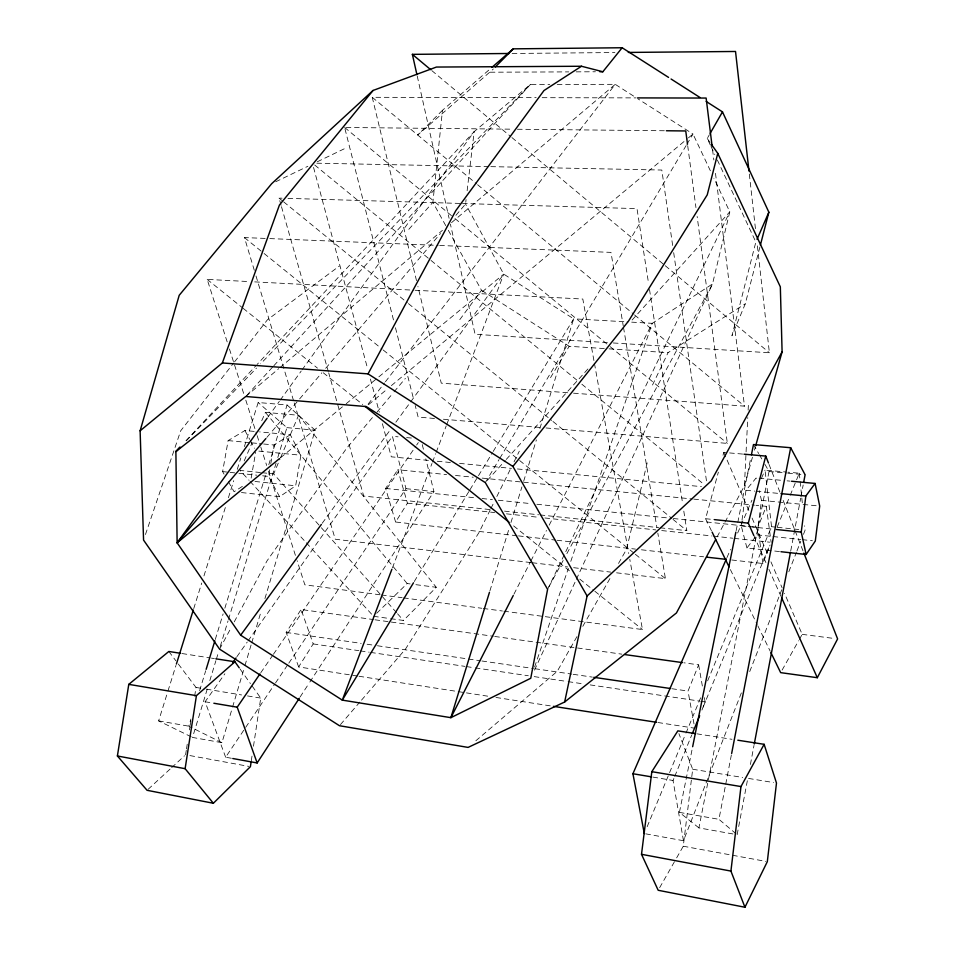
<?xml version="1.0" encoding="UTF-8"?>
<svg xmlns="http://www.w3.org/2000/svg" width="955" height="955" viewBox="0 0 955 955"><rect width="100%" height="100%" fill="white"/><g stroke="black" fill="none" stroke-linecap="round" stroke-linejoin="round"><path stroke-width="0.72" stroke-dasharray="4.78 3.58" d="M717.086 536.925L744.423 485.797L747.765 417.574M748.135 410.161L748.422 404.228M445.746 225.619L432.878 202.353L442.463 110.314L490.775 68.366M455.905 215.353L465.551 204.024L466.076 199.595M467.138 190.725L474.169 131.647L530.443 84.434L549.782 84.41M676.641 857.877L683.279 846.214L691.599 778.122M691.778 776.642L692.685 769.241L678.91 733.607M779.483 551.572L746.929 547.991L756.981 534.848L761.493 500.36L759.153 490.56M746.929 547.991L741.259 525.835L741.82 521.561M742.011 520.141L745.962 490.273L756.145 477.966L756.814 480.771M251.284 760.849L252.168 755.011M253.481 746.249L260.727 698.093L251.272 684.783M185.592 754.772L186.273 750.379M186.5 748.923L187.407 743.062M189.448 729.895L189.902 726.958M190.129 725.502L191.036 719.64M194.653 696.219L196.014 687.445L176.735 661.922M241.448 492.541L279.612 496.731L295.656 485.797L300.897 455.225L290.32 434.752L259.569 431.899M279.612 496.731L268.57 476.414L270.551 464.99M270.802 463.557L274.037 444.994L290.32 434.752M251.141 478.145L255.689 452.264M224.055 474.122L222.622 471.603L228.138 440.589L244.922 430.538L258.101 431.767M737.141 834.718L747.92 777.645M750.403 764.478L753.996 745.461M790.74 550.856L800.684 498.176M800.959 496.719L803.167 485.009M736.007 833.751L718.936 819.318L725.442 785.678M725.716 784.21L731.363 754.951M732.903 833.954L698.917 827.889L769.038 471.483L763.857 462.507M698.917 827.889L679.423 812.383L692.65 746.703M736.138 530.67L750.833 457.696M647.168 462.877L626.587 549.232L617.825 564.656M717.336 159.974L755.859 241.997L731.948 335.778L745.282 303.833L760.013 246.569M711.451 530.753L705.578 518.708L718.363 472.164M723.019 455.237L723.795 452.419L728.128 452.801M744.423 485.797L752.445 457.302M754.45 450.175L755.25 447.322M207.247 689.116L192.528 737.439L221.942 742.692L232.161 708.443M232.578 707.022L244.504 667.067M244.922 665.647L251.308 644.243M251.738 642.811L261.097 611.415M264.929 598.582L315.15 430.204L287.073 404.98L258.172 402.521L244.396 446.582M209.837 680.593L215.902 660.693M216.331 659.272L218.504 652.17M220.235 646.487L228.03 620.905M228.46 619.485L276.079 463.163M277.81 457.481L286.906 427.637L258.172 402.521M221.942 742.692L188.744 726.17L190.916 719.067M199.619 690.644L205.707 670.744M215.281 639.48L223.112 613.898M224.855 608.216L266.194 473.191M268.797 464.667L287.073 404.98M489.903 590.894L509.206 528.222M510.949 522.528L521.919 486.907M523.674 481.213L536.388 439.909M539.897 428.509L573.668 318.827L503.727 274.133L465.551 204.024M191.227 736.806L158.626 720.882L167.507 692.459M167.961 691.038L175.959 665.456M193.734 608.598L201.732 583.016M203.952 575.913L226.168 504.849M228.4 497.746L233.724 480.687M237.282 469.323L240.839 457.946M145.47 534.502L180.698 430.789L233.653 363.019M534.609 667.008L568.368 568.416M570.78 561.373L652.253 323.327L712.514 283.945L729.787 211.831L713.934 178.299M392.421 567.867L431.982 463.462M432.508 462.065L435.671 453.721M436.196 452.324L446.224 425.87M446.749 424.486L503.727 274.133L378.371 377.249M731.757 559.988L762.854 563.51L770.088 544.995M645.771 833.846L683.47 840.722L741.569 692.387M749.711 671.592L781.739 589.796M788.806 571.77L796.41 552.372M796.948 550.975L800.744 541.27M803.465 534.346L805.089 530.18L804.647 525.799M704.384 697.628L705.136 701.913L701.865 710.21L769.849 544.863M762.854 563.51L757.84 527.351L766.316 506.317L755.954 505.291M694.01 723.926L688.018 691.074L698.642 664.847L683.864 662.794M683.47 840.722L673.048 780.486L674.182 777.728M674.755 776.355L691.73 735.016M777.203 526.957L789.666 496.636M790.227 495.263L799.287 473.214L787.863 472.176M647.168 826.696L685.392 734.49M685.965 733.118L700.803 697.341M707.643 680.831L771.545 526.694L765.027 470.111L786.431 472.057M396.588 612.68L273.679 473.907L280.054 458.913M280.627 457.541L298.593 415.27L265.394 412.381L260.679 423.172M726.934 557.636L730.503 549.435M737.654 533.021L751.931 500.193M761.445 478.312L765.027 470.111M244.17 460.967L251.834 443.418M534.502 670.147L575.722 580.712M576.354 579.351L712.514 283.945L565.993 555.249M652.504 385.032L668.07 352.646L745.282 303.833M547.597 589.319L729.787 211.831L630.002 322.36M490.225 509.851L478.992 532.52L405.398 649.209L360.799 700.97M490.894 508.514L494.201 501.853M496.839 496.516L510.722 468.511M514.029 461.838L519.317 451.178M513.933 594.189L530.204 562.328M530.885 561.003L546.475 530.467M549.197 525.155L652.253 323.327L627.053 321.883M219.602 649.149L231.456 627.077M234.25 621.872L267.042 560.824L346.796 448.062L373.25 416.595M549.006 586.704L563.163 560.49M782.109 670.088L798.607 640.745M799.323 639.468L802.188 634.359L784.509 593.318M576.939 636.639L557.231 671.341L473.728 742.584M582.789 626.349L611.26 576.223M659.654 887.684L675.901 859.178M710.389 145.184L707.237 138.463L709.41 134.655M485.319 482.621L499.059 459.558M499.823 458.281L686.132 145.578M686.896 144.289L693.008 134.046L637.809 98.771M550.534 377.643L569.18 346.295L607.547 348.754M414.267 581.523L469.203 490.977M469.979 489.712L477.715 476.951M478.491 475.674L492.422 452.73M493.186 451.452L573.668 318.827L625.561 321.799M517.025 535.731L395.597 522.015L407.439 503.166L397.757 469.729L446.606 474.575M357.552 676.045L298.652 666.936L313.204 643.921L301.1 609.505L373.512 619.58M395.597 522.015L385.629 488.447L397.757 469.729M298.652 666.936L286.154 632.425L301.1 609.505M300.121 696.983L309.038 683.291M309.85 682.049L433.928 491.586L425.799 458.83M231.361 758.258L225.643 757.22L274.67 684.198M275.506 682.968L287.968 664.405M288.804 663.164L405.982 488.674L392.41 436.304L398.104 436.829M260.799 672.714L272.593 655.488M273.428 654.259L415.795 446.272M416.643 445.042L418.326 442.583M225.643 757.22L205.098 701.77L224.867 673.764M236.888 656.718L247.202 642.106M248.061 640.889L392.41 436.304M267.985 417.037L279.349 401.315M280.221 400.109L301.183 371.089M302.055 369.872L474.169 131.647L257.05 364.512M322.205 523.268L390.607 429.392M395.871 422.17L503.727 274.133M459.773 319.662L481.511 290.272L446.463 226.92M368.081 404.204L384.495 382.955M385.414 381.773L615.235 84.338L636.555 97.971M234.572 361.85L267.448 319.782L339.24 266.123M377.034 412.094L393.102 392.994M394.045 391.86L405.386 378.383M266.839 437.438L298.664 400.038M299.631 398.904L321.823 372.844M325.679 368.32L440.47 233.486M340.446 724.594L359.832 702.092M408.824 229.319L432.878 202.353M487.313 480.413L505.267 460.525M506.269 459.415L588.089 368.785M246.772 395.394L272.844 366.827M273.846 365.729L530.443 84.434L260.643 363.795M186.034 440.685L256.036 365.598M186.225 440.864L256.513 368.081M442.463 110.314L417.741 134.989L493.329 69.023M390.655 618.673L403.476 620.452L436.28 587.289L298.593 415.27M376.724 613.241L407.176 583.541L410.077 583.923M148.132 789.308L170.611 768.584M171.685 767.605L184.53 755.763M245.769 396.492L278.741 368.642M279.875 367.687L442.44 230.334M451.536 222.646L615.235 84.338L557.219 84.398M368.546 404.657L386.823 389.413M391.395 385.593L687.29 138.809M688.436 137.854L693.008 134.046L710.759 171.59M280.627 457.66L345.03 404.681M346.176 403.738L377.225 378.192M242.367 486.37L234.106 491.73L226.932 479.159M275.685 181.784L307.88 166.289M317.275 161.777L346.796 147.583M512.143 53.468L614.901 52.549M490.178 72.21L568.75 71.888M576.163 71.852L595.431 71.768M416.511 280.651L372.247 97.303L536.197 97.661M542.165 97.685L636.066 97.888M346.116 127.493L511.462 129.176M517.419 129.247L664.895 130.751M316.845 163.198L489.33 166.624M490.822 166.648L661.815 170.038L672.833 246.748M281.08 205.265L279.039 198.103L282.023 198.186M287.992 198.365L461.002 203.451M462.495 203.499L636.997 208.632L648.6 283.623M254.305 270.301L244.444 237.58L268.283 238.535M269.776 238.595L438.142 245.399M439.634 245.459L610.985 252.383L623.245 325.87M227.171 341.902L207.187 279.397L248.766 281.57M254.699 281.88L413.563 290.189M415.055 290.26L582.825 299.034L594.165 361.921M607.38 342.606L475.089 334.31L450.39 224.067M613.325 342.976L769.396 352.777L757.112 243.477M609.027 348.85L668.07 352.646M567.616 392.732L441.27 383.146L417.908 286.416M573.561 393.185L744.494 406.15L715.116 170.288M434.501 418.469L418.147 417.084L415.222 405.553M443.418 419.233L540.053 427.458M545.997 427.959L727.364 443.407L697.138 216.439M729.584 452.933L742.596 454.067M406.627 437.605L413.742 438.25M286.906 427.637L315.15 430.204M769.038 471.483L786.347 473.059M787.791 473.191L805.101 474.766M759.094 478.24L781.202 480.293M787.099 480.843L790.048 481.117M228.138 440.589L250.341 442.714M251.822 442.857L262.183 443.86M263.664 444.003L274.037 444.994M745.962 490.273L754.725 491.109M756.181 491.252L779.555 493.496M428.389 460.394L391.299 456.824L382.394 423.71M437.295 461.253L450.653 462.53M459.558 463.39L511.498 468.38M517.431 468.953L701.448 486.632M258.841 451.106L300.897 455.225M761.493 500.36L818.232 505.923M455.487 475.459L473.25 477.225M482.132 478.109L522.099 482.072M523.579 482.215L692.303 498.976M693.784 499.119L754.474 505.147M260.512 472.546L240.039 470.421L249.076 480.293M261.98 472.689L273.679 473.907M705.578 518.708L714.412 519.627M405.982 488.674L433.928 491.586M771.545 526.694L775.926 527.148M777.382 527.303L802.176 529.882M385.629 488.447L476.091 497.901M482.024 498.522L492.398 499.608M498.331 500.229L530.956 503.643M536.889 504.264L671.831 518.362L552.826 421.37M673.311 518.517L750.427 526.575M751.907 526.73L757.84 527.351M222.622 471.603L228.543 472.224M230.024 472.379L237.437 473.155M238.917 473.31L256.704 475.172M262.637 475.793L268.57 476.414M741.259 525.835L771.986 529.046M254.997 481.475L295.656 485.797M756.981 534.848L771.556 536.4M773.013 536.555L800.708 539.491M802.176 539.647L812.371 540.733M489.7 509.54L363.712 496.051L328.699 372.856M504.515 511.128L538.608 514.781M540.088 514.936L658.663 527.638M660.144 527.805L686.824 530.658L683.637 510.065M407.439 503.166L494.666 512.56M506.484 513.838L539.014 517.335M544.923 517.98L655.81 529.918M661.72 530.562L711.988 535.97M713.469 536.137L732.688 538.202M734.168 538.369L769.646 542.189M518.505 535.898L555.535 540.088M557.016 540.255L635.493 549.113M641.426 549.793L703.62 556.813M530.705 562.555L335.265 539.229L294.14 402.64M532.186 562.734L567.712 566.972M573.633 567.688L610.651 572.105M616.572 572.809L665.432 578.635L657.828 533.081M415.903 584.675L436.28 587.289M802.188 634.359L834.658 638.537M380.03 594.786L304.836 584.818L297.112 560.669M381.499 594.977L402.139 597.711M403.619 597.902L481.762 608.263M483.23 608.454L502.402 610.997M503.87 611.188L642.464 629.548L629.799 559.355M373.572 616.309L389.234 618.47M374.993 619.795L389.771 621.848M391.252 622.051L493.222 636.257M494.702 636.46L621.789 654.151M286.154 632.425L361.217 643.384M367.114 644.243L375.948 645.532M377.416 645.747L480.461 660.776M481.929 660.991L533.451 668.512M534.919 668.727L571.723 674.099M573.191 674.314L592.327 677.107M671.819 688.71L688.018 691.074M313.204 643.921L358.877 650.677M360.345 650.892L369.191 652.205M370.659 652.42L464.966 666.375M466.434 666.59L473.799 667.688M475.28 667.903L528.318 675.746M534.215 676.617L566.625 681.416M568.106 681.631L584.317 684.031M590.202 684.902L699.239 701.042M700.707 701.257L705.136 701.913M359.032 676.271L488.614 696.314M495.979 697.46L551.942 706.115M657.971 722.517L694.786 728.211M182.059 653.542L209.969 657.888M211.437 658.114L214.374 658.58M696.864 733.822L731.96 739.301M196.014 687.445L204.836 688.889M206.316 689.14L241.603 694.953M247.488 695.92L260.727 698.093M692.685 769.241L742.668 777.466M748.553 778.432L773.55 782.551M205.098 701.77L212.392 702.999M652.981 777.107L673.048 780.486M158.626 720.882L188.744 726.17M679.423 812.383L718.936 819.318M189.914 755.572L248.969 766.411M683.279 846.214L765.862 861.386M481.511 290.272L569.18 346.295M207.187 279.397L242.009 307.403M243.167 308.334L317.454 368.105M323.268 372.772L362.733 404.514M513.623 525.907L570.493 571.663M579.781 579.124L593.712 590.333M594.87 591.264L642.464 629.548M244.444 237.58L262.947 252.574M264.105 253.505L382.084 349.076M383.23 350.019L634.204 553.339M635.362 554.282L665.432 578.635M279.039 198.103L282.513 200.92M283.659 201.863L407.272 302.675M408.43 303.606L551.668 420.427M672.965 519.353L686.824 530.658M314.696 165L429.846 259.485M431.003 260.429L577.25 380.436M581.858 384.208L703.93 484.364M344.636 127.469L453.816 217.597M454.974 218.552L608.98 345.686M610.126 346.629L727.364 443.407M372.247 97.303L476.473 183.778M477.619 184.721L633.392 313.968M634.538 314.923L744.494 406.15M431.815 70.61L510.782 136.613M511.928 137.568L664.119 264.774M665.265 265.729L769.396 352.777M250.091 481.392L305.302 541.724M306.304 542.81L372.569 615.211M397.567 613.79L403.476 620.452M265.394 412.381L407.176 583.541M168.844 651.477L175.851 660.753M240.099 669.049L250.413 683.577M707.237 138.463L710.472 143.035M753.483 444.553L758.664 453.53M759.404 454.819L763.117 461.229M244.922 430.538L249.744 439.407M250.425 440.685L254.555 448.289M730.384 569.574L757.16 624.451M757.816 625.788L770.219 651.226M711.021 146.521L714.806 154.591M753.746 535.349L766.459 563.82M768.882 569.24L780.987 596.362M723.795 452.419L749.723 512.608M752.086 518.088L767.414 553.649M770.948 561.862L782.145 587.85M769.014 464.393L779.901 492.1M783.172 500.408L794.608 529.5M795.145 530.885L803.31 551.656M229.439 349.005L243.979 394.463M245.793 400.145L256.692 434.239M257.146 435.659L260.321 445.603M260.787 447.024L266.684 465.491M268.498 471.173L296.659 559.248M256.012 275.995L293.71 401.207M281.486 206.698L328.293 371.423M313.55 167.435L367.699 369M370.409 379.075L379.302 412.19M344.994 128.913L394.009 321.99M395.466 327.744L413.754 399.787M422.265 444.588L424.032 451.703M417.24 76.114L449.089 218.265M594.44 363.377L628.736 553.506M698.642 664.847L702.641 687.66M623.496 327.338L656.849 527.208M649.507 289.496L682.73 504.192M673.681 252.657L706.748 482.776M766.316 506.317L771.127 542.345M687.707 145.709L695.956 207.605M712.549 149.649L713.839 159.963M749.317 174.061L755.453 228.711M799.287 473.214L801.663 496.588M801.818 498.044L802.558 505.35"/><path stroke-width="1.43" d="M695.395 733.595L677.847 730.862L651.823 771.676L641.509 854.307L658.186 890.275L744.948 907.25L730.921 871.079L740.973 786.562L764.131 744.315L737.809 740.209M780.963 551.727L806.127 554.485L801.245 532.102L805.841 496.015L815.104 483.445L791.516 481.248M251.07 762.305L250.401 766.686L213.359 803.262L147.07 790.298L117.393 755.978L128.782 684.365L168.844 651.477L180.591 653.304M213.359 803.262L185.115 768.691L196.42 695.658L234.942 661.779L239.239 667.832M754.271 743.993L790.454 552.312M803.716 482.084L805.101 474.766L790.68 447.716L753.483 444.553L751.418 454.771M731.649 753.483L790.68 447.716M692.65 746.703L735.851 532.138M668.56 77.403L622.147 47.75L602.844 71.744L581.488 66.253L436.423 67.053L373.047 90.462L271.662 183.718L179.206 295.298L140.122 430.8L143.56 540.1L219.602 649.149L339.467 725.728L468.081 747.407L564.644 702.009L587.098 595.98L711.2 480.926L782.097 351.858L780.331 286.834L717.766 153.349L711.284 144.181M717.766 153.349L707.237 194.868L628.617 320.952L512.895 466.422L587.098 595.98M760.383 245.137L768.859 212.213L722.481 111.878L706.175 101.457M753.746 535.349L748.302 523.149L765.755 456.084L744.052 454.186M755.644 445.901L782.097 351.858M206.149 669.324L214.851 640.901M489.461 592.327L450.879 717.671L342.296 700.122L240.66 635.194L177.129 542.81L175.887 451.572L179.946 447.215M176.4 664.035L193.292 610.018M140.122 430.8L222.36 362.96L279.433 205.038L373.047 90.462M391.884 569.264L342.296 700.122L413.491 582.801M692.303 733.643L699.657 715.725M644.315 833.584L632.926 773.741L726.349 559.009M757.04 239.299L768.859 212.213M744.948 907.25L767.319 861.661L776.487 783.04L764.131 744.315M513.253 595.526L450.879 717.671L530.753 678.277L547.597 589.319L485.319 482.621L366.254 406.555L245.769 396.492L175.887 451.572L180.018 447.286M770.876 652.563L780.665 672.642L817.313 677.704L837.607 638.919L803.859 553.04M715.689 539.551L676.427 612.967L564.644 702.009M222.36 362.96L368.033 373.871L455.857 210.566L543.98 90.534L581.488 66.253M710.138 133.39L722.481 111.878M232.793 758.521L257.146 762.961L299.309 698.224M806.127 554.485L815.295 541.043L819.688 506.066L815.104 483.445M257.146 762.961L237.21 707.178L259.951 673.943M232.59 662.806L236.028 657.935M279.481 458.603L177.129 542.81L267.113 418.242M240.66 635.194L321.334 524.474M177.129 542.81L265.872 438.56M495.418 66.898L513.241 48.848L622.147 47.75M491.897 67.387L513.241 48.848M416.917 74.657L412.369 54.351L509.17 53.492M628.306 52.43L735.529 51.474L748.983 171.1M599.871 71.756L602.844 71.744M637.558 97.899L706.127 98.055L712.179 146.7M666.387 130.763L685.75 130.966L687.516 144.229M781.011 493.628L805.841 496.015M714.412 519.627L748.302 523.149M776.379 529.5L801.245 532.102M706.581 557.147L725.836 559.32M624.749 654.569L682.383 662.591M593.807 677.322L670.35 688.495M553.411 706.342L656.503 722.29M215.842 658.807L234.942 661.779M128.782 684.365L196.42 695.658M651.823 771.676L740.973 786.562M213.86 703.25L237.21 707.178M632.926 773.741L651.549 776.869M117.393 755.978L185.115 768.691M641.509 854.307L730.921 871.079M671.067 79.014L699.908 97.446M368.033 373.871L512.895 466.422M365.049 406.388L508.979 522.17M412.369 54.351L430.681 69.655M712.108 532.102L729.083 566.9M781.596 597.711L817.313 677.704M765.755 456.084L768.477 463.008"/></g></svg>
